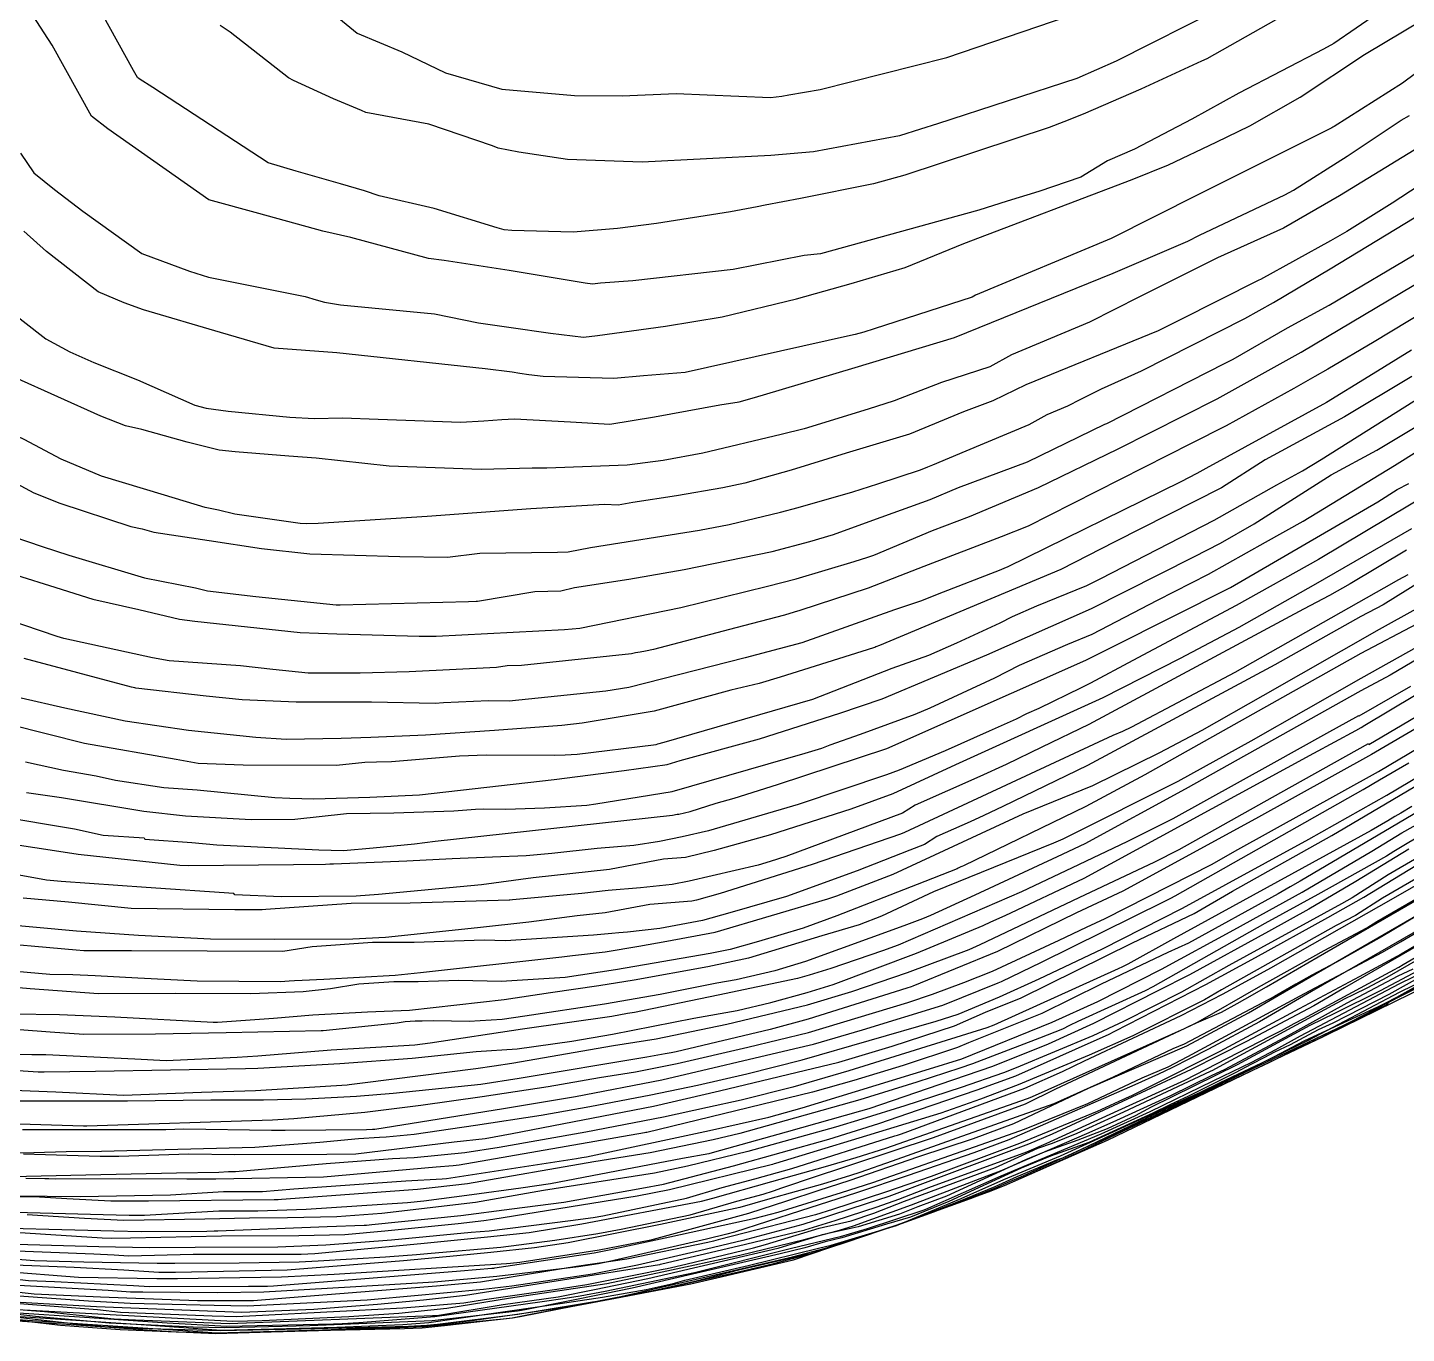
# Model space of a CAD drawing. Extents: x 0 to 298, y 0 to 220.
# Drawn here: x 152.5 to 230.6, y 0 to 73.9 of the extents above; entities that cross this region are included whole.
import ezdxf

# ---------------------------------------------------------------- set-up
doc = ezdxf.new("R2010")
doc.units = 0
doc.layers.add('LINES', color=1, linetype='CONTINUOUS')

msp = doc.modelspace()

# ---------------------------------------------------------------- linework, layer by layer
at = {"layer": 'LINES', "color": 1}
for points in [[(225.349, 75.605, 0), (219.269, 72.152, 0), (218.974, 72.008, 0), (215.533, 70.435, 0), (212.264, 69.022, 0), (211.174, 68.584, 0), (210.345, 68.267, 0), (202.171, 65.559, 0), (200.398, 65.073, 0), (196.276, 64.246, 0), (194.278, 63.863, 0), (193.823, 63.76, 0), (192.313, 63.484, 0), (188.121, 62.828, 0), (185.907, 62.551, 0), (183.407, 62.327, 0), (179.921, 62.42, 0), (179.495, 62.469, 0), (179.105, 62.571, 0), (175.541, 63.666, 0), (172.424, 64.382, 0), (171.598, 64.679, 0), (170.236, 65.065, 0), (167.727, 65.783, 0), (166.144, 66.264, 0), (159.606, 70.514, 0), (158.834, 71.011, 0), (158.74, 71.096, 0), (158.505, 71.489, 0), (155.448, 77.033, 0)], [(168.581, 75.733, 0), (171.175, 73.595, 0), (173.708, 72.538, 0), (176.169, 71.352, 0), (179.367, 70.437, 0), (183.481, 70.065, 0), (186.183, 70.051, 0), (189.229, 70.177, 0), (190.982, 70.103, 0), (194.569, 69.966, 0), (195.218, 70.028, 0), (195.608, 70.109, 0), (197.385, 70.413, 0), (204.552, 72.221, 0), (211.424, 74.567, 0)], [(152.107, 66.807, 0), (152.866, 65.699, 0), (154.04, 64.756, 0), (155.65, 63.528, 0), (158.98, 61.136, 0), (161.675, 60.121, 0), (162.761, 59.78, 0), (168.226, 58.692, 0), (168.857, 58.501, 0), (169.33, 58.365, 0), (170.235, 58.215, 0), (175.542, 57.721, 0), (178.042, 57.195, 0), (179.751, 56.955, 0), (182.112, 56.623, 0), (183.982, 56.395, 0), (184.776, 56.493, 0), (188.632, 57.011, 0), (191.83, 57.535, 0), (196.049, 58.57, 0), (199.144, 59.421, 0), (202.199, 60.341, 0), (205.523, 61.692, 0), (215.036, 65.322, 0), (217.099, 66.151, 0), (219.791, 67.427, 0), (221.709, 68.361, 0), (224.559, 69.98, 0), (228.202, 72.394, 0), (232.601, 75.012, 0)], [(220.122, 75.041, 0), (214.145, 72.009, 0), (211.912, 71.027, 0), (204.027, 68.464, 0), (203.055, 68.164, 0), (201.875, 67.789, 0), (196.997, 66.877, 0), (194.582, 66.678, 0), (187.306, 66.302, 0), (183.088, 66.445, 0), (180.331, 66.857, 0), (179.163, 67.098, 0), (178.842, 67.214, 0), (175.236, 68.439, 0), (171.666, 69.104, 0), (171.412, 69.229, 0), (169.837, 69.886, 0), (167.564, 70.917, 0), (167.28, 71.073, 0), (163.976, 73.663, 0), (163.413, 74.038, 0)], [(185.178, 46.928, 0), (181.013, 46.677, 0), (175.135, 46.246, 0), (168.958, 45.845, 0), (168.302, 45.824, 0), (167.94, 45.849, 0), (164.258, 46.37, 0), (163.332, 46.602, 0), (162.579, 46.752, 0), (160.262, 47.442, 0), (156.694, 48.527, 0), (154.421, 49.479, 0), (152.333, 50.6, 0), (148.931, 52.204, 0), (147.075, 53.659, 0), (143.64, 56.297, 0), (140.241, 60.621, 0), (140.149, 60.751, 0), (138.163, 64.754, 0), (137.176, 67.678, 0), (136.207, 71.854, 0), (135.826, 74.677, 0)], [(228.985, 74.741, 0), (226.451, 73.023, 0), (225.882, 72.686, 0), (221.08, 70.2, 0), (218.424, 68.731, 0), (215.18, 67.027, 0), (213.641, 66.374, 0), (212.131, 65.445, 0), (209.755, 64.639, 0), (207.972, 64.087, 0), (206.373, 63.58, 0), (197.397, 61.112, 0), (196.479, 61.009, 0), (192.455, 60.226, 0), (186.779, 59.587, 0), (184.948, 59.44, 0), (184.497, 59.399, 0), (184.088, 59.447, 0), (179.779, 60.167, 0), (176.102, 60.736, 0), (175.203, 60.846, 0), (170.81, 62.035, 0), (169.231, 62.395, 0), (165.613, 63.389, 0), (162.77, 64.171, 0), (157.068, 68.191, 0), (156.135, 68.906, 0), (153.902, 72.915, 0), (152.788, 74.645, 0)], [(244.303, 74.232, 0), (241.952, 72.262, 0), (240.234, 70.91, 0), (236.634, 68.561, 0), (233.848, 66.664, 0), (229.757, 63.977, 0), (227.199, 62.38, 0), (226.278, 61.835, 0), (222.305, 59.664, 0), (222.214, 59.611, 0), (217.678, 57.34, 0), (216.509, 56.746, 0), (209.022, 53.691, 0), (207.158, 52.785, 0), (205.487, 52.16, 0), (202.437, 50.894, 0), (198.847, 49.831, 0), (195.743, 48.87, 0), (193.11, 48.122, 0), (191.879, 47.872, 0), (189.25, 47.408, 0), (186.772, 47.037, 0), (185.941, 46.885, 0), (185.178, 46.928, 0)], [(274.794, 74.569, 0), (273.852, 73.449, 0), (270.124, 68.808, 0), (267.204, 65.569, 0), (264.927, 63.208, 0), (262.928, 61.172, 0), (261.785, 60.055, 0), (259.738, 58.388, 0), (257.779, 56.778, 0), (256.497, 55.692, 0), (251.469, 51.63, 0), (248.747, 49.541, 0), (245.185, 46.922, 0), (244.339, 46.343, 0), (239.888, 43.386, 0), (238.18, 42.335, 0), (234.035, 39.851, 0), (229.645, 37.254, 0), (227.987, 36.377, 0), (218.041, 30.799, 0), (212.359, 27.71, 0), (210.791, 26.972, 0), (206.134, 24.805, 0), (203.627, 23.658, 0)], [(232.474, 72.36, 0), (230.355, 70.766, 0), (226.484, 68.324, 0), (226.432, 68.294, 0), (226.409, 68.279, 0), (226.34, 68.24, 0), (218.768, 64.452, 0), (213.856, 61.976, 0), (206.175, 58.761, 0), (205.996, 58.661, 0), (200.436, 56.857, 0), (199.852, 56.673, 0), (199.371, 56.541, 0), (199.103, 56.483, 0), (189.734, 54.392, 0), (187.376, 54.203, 0), (185.697, 54.052, 0), (181.707, 54.161, 0), (180.891, 54.257, 0), (180.386, 54.341, 0), (179.956, 54.407, 0), (178.421, 54.594, 0), (170.019, 55.496, 0), (166.467, 55.761, 0), (163.433, 56.647, 0), (159.073, 57.948, 0), (157.982, 58.326, 0), (156.522, 58.95, 0), (153.588, 61.241, 0), (152.302, 62.39, 0)], [(148.397, 60.294, 0), (153.55, 56.29, 0), (154.91, 55.559, 0), (156.263, 54.966, 0), (158.744, 53.983, 0), (161.982, 52.537, 0), (162.629, 52.366, 0), (163.87, 52.209, 0), (167.356, 51.865, 0), (168.743, 51.795, 0), (170.338, 51.822, 0), (172.361, 51.754, 0), (177.05, 51.572, 0), (178.338, 51.656, 0), (179.362, 51.731, 0), (180.087, 51.775, 0), (183.254, 51.594, 0), (185.468, 51.476, 0), (187.996, 51.888, 0), (191.696, 52.564, 0), (192.788, 52.728, 0), (193.536, 52.94, 0), (194.172, 53.137, 0), (199.366, 54.675, 0), (204.983, 56.366, 0), (213.961, 60.016, 0), (218.189, 61.82, 0), (218.851, 62.165, 0), (223.689, 64.447, 0), (224.178, 64.704, 0), (227.205, 66.632, 0), (230.28, 68.669, 0), (230.738, 68.942, 0)], [(234.555, 69.145, 0), (226.777, 64.399, 0), (223.605, 62.568, 0), (219.882, 60.884, 0), (215.452, 58.668, 0), (212.625, 57.243, 0), (208.204, 55.393, 0), (206.984, 54.711, 0), (204.259, 53.827, 0), (201.577, 52.782, 0), (200.107, 52.309, 0), (196.479, 51.194, 0), (195.176, 50.885, 0), (190.748, 49.828, 0), (188.49, 49.413, 0), (186.454, 49.14, 0), (181.908, 48.981, 0), (181.08, 48.986, 0), (178.19, 48.904, 0), (172.984, 49.093, 0), (168.859, 49.536, 0), (167.303, 49.652, 0), (164.26, 49.902, 0), (163.36, 49.988, 0), (161.549, 50.458, 0), (158.99, 51.168, 0), (158.068, 51.37, 0), (156.664, 51.92, 0), (151.789, 54.112, 0)], [(151.44, 48.363, 0), (152.862, 47.587, 0), (154.339, 46.994, 0), (158.365, 45.684, 0), (158.998, 45.545, 0), (159.663, 45.36, 0), (162.801, 44.887, 0), (165.752, 44.428, 0), (168.49, 44.135, 0), (173.594, 43.971, 0), (176.281, 43.936, 0), (178.11, 44.158, 0), (182.519, 44.22, 0), (183.111, 44.25, 0), (184.38, 44.479, 0), (190.545, 45.465, 0), (192.237, 45.79, 0), (195.137, 46.488, 0), (196.137, 46.748, 0), (199.226, 47.641, 0), (200.652, 48.089, 0), (203.06, 48.883, 0), (203.486, 49.061, 0), (203.752, 49.164, 0), (205.638, 49.951, 0), (209.205, 51.45, 0), (210.233, 52.024, 0), (211.394, 52.511, 0), (212.137, 52.885, 0), (213.3, 53.467, 0), (215.566, 54.491, 0), (221.427, 57.453, 0), (223.042, 58.351, 0), (226.255, 60.257, 0), (234.702, 65.39, 0)], [(151.678, 45.107, 0), (153.345, 44.546, 0), (154.856, 44.049, 0), (159.13, 42.777, 0), (162.026, 42.197, 0), (162.707, 42.027, 0), (165.434, 41.715, 0), (169.976, 41.251, 0), (170.203, 41.25, 0), (177.482, 41.429, 0), (177.91, 41.443, 0), (177.986, 41.448, 0), (181.23, 42.001, 0), (182.71, 42.039, 0), (183.468, 42.229, 0), (186.543, 42.692, 0), (189.684, 43.248, 0), (194.657, 44.256, 0), (196.802, 44.818, 0), (198.141, 45.228, 0), (200.36, 46.038, 0), (203.614, 47.212, 0), (205.211, 47.875, 0), (209.125, 49.338, 0), (213.49, 51.461, 0), (213.608, 51.509, 0), (220.277, 54.903, 0), (220.76, 55.145, 0), (223.843, 56.916, 0), (226.2, 58.204, 0), (231.421, 61.289, 0)], [(150.599, 43.321, 0), (153.761, 42.339, 0), (156.209, 41.558, 0), (158.81, 40.974, 0), (161.108, 40.421, 0), (161.992, 40.319, 0), (167.951, 39.685, 0), (170.019, 39.603, 0), (174.684, 39.466, 0), (175.314, 39.469, 0), (175.643, 39.47, 0), (182.902, 39.839, 0), (183.785, 39.927, 0), (189.503, 41.089, 0), (194.401, 42.292, 0), (196.022, 42.711, 0), (199.309, 43.697, 0), (200.081, 43.94, 0), (200.424, 44.053, 0), (203.75, 45.447, 0), (205.832, 46.25, 0), (209.734, 47.879, 0), (214.258, 50.078, 0), (219.86, 52.909, 0), (224.61, 55.548, 0), (231.681, 59.744, 0)], [(231.648, 57.887, 0), (228.746, 56.124, 0), (226.123, 54.574, 0), (225.381, 54.168, 0), (224.202, 53.491, 0), (220.369, 51.381, 0), (218.383, 50.377, 0), (210.351, 46.304, 0), (209.161, 45.698, 0), (207.626, 45.083, 0), (203.252, 43.408, 0), (200.099, 42.177, 0), (196.223, 40.921, 0), (195.909, 40.822, 0), (195.362, 40.652, 0), (192.609, 39.937, 0), (187.945, 38.715, 0), (187.489, 38.623, 0), (187.202, 38.572, 0), (186.92, 38.529, 0), (186.702, 38.475, 0), (180.482, 37.813, 0), (179.671, 37.792, 0), (179.057, 37.687, 0), (174.111, 37.441, 0), (171.346, 37.373, 0), (168.392, 37.383, 0), (166.407, 37.585, 0), (164.564, 37.796, 0), (160.532, 38.079, 0), (159.583, 38.248, 0), (154.577, 39.332, 0), (154.196, 39.458, 0), (146.733, 41.969, 0)], [(230.856, 55.66, 0), (228.449, 54.165, 0), (226.038, 52.694, 0), (219.208, 48.956, 0), (218.708, 48.675, 0), (217.807, 48.211, 0), (207.959, 43.372, 0), (207.905, 43.35, 0), (207.879, 43.339, 0), (207.866, 43.332, 0), (207.82, 43.311, 0), (207.604, 43.217, 0), (204.014, 41.833, 0), (203.125, 41.461, 0), (201.595, 40.951, 0), (196.348, 39.093, 0), (193.136, 38.234, 0), (186.559, 36.57, 0), (185.244, 36.349, 0), (179.78, 35.798, 0), (178.611, 35.806, 0), (176.052, 35.704, 0), (175.586, 35.666, 0), (171.986, 35.724, 0), (167.716, 35.736, 0), (164.655, 35.858, 0), (162.623, 36.074, 0), (158.637, 36.534, 0), (158.596, 36.544, 0), (158.402, 36.588, 0), (152.326, 38.21, 0)], [(151.483, 34.49, 0), (155.732, 33.404, 0), (160.932, 32.499, 0), (162.164, 32.277, 0), (164.714, 32.193, 0), (170.009, 32.165, 0), (171.6, 32.344, 0), (172.268, 32.353, 0), (173.113, 32.378, 0), (176.959, 32.689, 0), (178.482, 32.749, 0), (182.338, 32.725, 0), (182.953, 32.744, 0), (183.618, 32.787, 0), (187.945, 33.316, 0), (188.102, 33.342, 0), (188.202, 33.367, 0), (188.553, 33.461, 0), (196.963, 35.9, 0), (201.462, 37.666, 0), (203.525, 38.394, 0), (205.127, 39.088, 0), (207.572, 40.224, 0), (208.271, 40.583, 0), (209.65, 41.18, 0), (212.486, 42.341, 0), (213.276, 42.729, 0), (219.676, 46.03, 0), (223.23, 48.029, 0), (224.682, 48.824, 0), (225.744, 49.472, 0), (233.033, 54.044, 0)], [(230.869, 54.157, 0), (227.069, 51.886, 0), (222.571, 49.449, 0), (220.093, 47.871, 0), (214.06, 44.811, 0), (210.998, 43.234, 0), (200.735, 38.937, 0), (200.529, 38.858, 0), (200.471, 38.835, 0), (200.4, 38.812, 0), (195.118, 37.156, 0), (193.937, 36.787, 0), (192.321, 36.406, 0), (187.98, 35.229, 0), (183.918, 34.539, 0), (182.766, 34.413, 0), (178.952, 34.125, 0), (175.04, 33.873, 0), (171.953, 33.725, 0), (170.267, 33.675, 0), (167.146, 33.617, 0), (165.44, 33.727, 0), (161.623, 34.134, 0), (158.044, 34.649, 0), (154.629, 35.387, 0), (152.15, 35.954, 0)], [(152.455, 30.624, 0), (154.433, 30.33, 0), (159.095, 29.557, 0), (161.451, 29.308, 0), (165.179, 29.085, 0), (167.646, 29.112, 0), (170.563, 29.44, 0), (173.245, 29.476, 0), (176.638, 29.574, 0), (177.866, 29.673, 0), (178.352, 29.693, 0), (179.583, 29.685, 0), (181.785, 29.756, 0), (184.165, 29.907, 0), (184.682, 29.971, 0), (188.999, 30.672, 0), (196.541, 32.852, 0), (197.481, 33.125, 0), (197.953, 33.31, 0), (199.674, 33.918, 0), (202.754, 35.052, 0), (203.615, 35.413, 0), (207.277, 37.115, 0), (208.663, 37.828, 0), (211.394, 39.011, 0), (212.787, 39.581, 0), (216.481, 41.501, 0), (219.369, 42.975, 0), (222.587, 44.796, 0), (224.718, 45.982, 0), (229.896, 49.123, 0), (235.397, 52.574, 0)], [(152.401, 32.363, 0), (154.555, 31.876, 0), (156.404, 31.563, 0), (157.5, 31.327, 0), (160.235, 30.907, 0), (162.124, 30.772, 0), (166.522, 30.334, 0), (167.363, 30.294, 0), (168.72, 30.266, 0), (171.893, 30.359, 0), (174.695, 30.494, 0), (182.317, 31.362, 0), (186.292, 31.858, 0), (188.719, 32.202, 0), (189.458, 32.434, 0), (193.957, 33.658, 0), (198.498, 35.106, 0), (200.898, 35.924, 0), (206.813, 38.419, 0), (212.751, 41.04, 0), (218.531, 43.963, 0), (220.051, 44.729, 0), (221.948, 45.829, 0), (226.312, 48.606, 0), (228.884, 50, 0), (231.057, 51.299, 0)], [(236.08, 50.08, 0), (225.589, 43.801, 0), (220.922, 41.198, 0), (215.086, 38.089, 0), (212.688, 36.803, 0), (212.162, 36.549, 0), (209.765, 35.379, 0), (209.055, 35.072, 0), (208.471, 34.772, 0), (206.949, 34.082, 0), (204.449, 32.971, 0), (201.858, 31.885, 0), (201.138, 31.62, 0), (196.14, 29.942, 0), (191.054, 28.447, 0), (189.58, 28.105, 0), (188.279, 27.848, 0), (186.838, 27.626, 0), (184.767, 27.457, 0), (182.185, 27.163, 0), (180.741, 27.031, 0), (178.834, 26.965, 0), (176.543, 26.872, 0), (173.988, 26.733, 0), (169.84, 26.567, 0), (169.629, 26.566, 0), (169.375, 26.548, 0), (167.562, 26.528, 0), (161.621, 26.463, 0), (161.143, 26.492, 0), (155.385, 27.102, 0), (154.282, 27.285, 0), (152.923, 27.487, 0), (148.851, 28.114, 0)], [(150.763, 29.301, 0), (155.173, 28.554, 0), (156.794, 28.206, 0), (159.108, 28.045, 0), (159.158, 27.981, 0), (161.817, 27.79, 0), (163.238, 27.649, 0), (169.006, 27.373, 0), (170.392, 27.345, 0), (172.077, 27.485, 0), (174.418, 27.706, 0), (175.596, 27.863, 0), (189.022, 29.34, 0), (189.281, 29.389, 0), (189.386, 29.397, 0), (190.015, 29.55, 0), (191.497, 30.016, 0), (192.508, 30.291, 0), (194.973, 31.077, 0), (201.153, 33.107, 0), (208.208, 36.239, 0), (212.428, 38.101, 0), (213.931, 38.862, 0), (220.615, 42.231, 0), (228.955, 47.066, 0), (230.052, 47.764, 0), (230.699, 48.114, 0)], [(230.855, 45.545, 0), (225.413, 42.417, 0), (221.09, 39.952, 0), (217.754, 38.2, 0), (213.38, 35.971, 0), (205.041, 32.177, 0), (201.497, 30.539, 0), (199.111, 29.685, 0), (194.572, 28.219, 0), (191.378, 27.33, 0), (189.753, 26.934, 0), (188.513, 26.839, 0), (185.451, 26.267, 0), (181.141, 25.793, 0), (178.207, 25.401, 0), (172.381, 24.85, 0), (171.126, 24.746, 0), (166.868, 24.715, 0), (164.24, 24.835, 0), (164.193, 24.897, 0), (159.236, 25.244, 0), (154.414, 25.59, 0), (153.581, 25.665, 0), (149.026, 26.484, 0)], [(233.601, 43.946, 0), (229.25, 41.243, 0), (227.995, 40.58, 0), (223.124, 37.848, 0), (212.509, 32.152, 0), (207.714, 29.834, 0), (206.655, 29.317, 0), (205.881, 28.966, 0), (203.982, 28.123, 0), (203.286, 27.681, 0), (202.45, 27.352, 0), (199.471, 26.186, 0), (195.48, 24.74, 0), (192.273, 23.812, 0), (190.727, 23.377, 0), (188.304, 22.918, 0), (186.477, 22.721, 0), (185.99, 22.681, 0), (185.596, 22.636, 0), (184.555, 22.541, 0), (179.577, 22.225, 0), (178.362, 22.257, 0), (174.407, 22.135, 0), (172.046, 22.124, 0), (168.63, 21.883, 0), (166.964, 21.613, 0), (158.405, 21.661, 0), (156.199, 21.666, 0), (155.702, 21.664, 0), (155.258, 21.698, 0), (149.72, 22.187, 0)], [(230.569, 44.336, 0), (227.39, 42.433, 0), (226.211, 41.776, 0), (224.737, 40.991, 0), (212.598, 34.477, 0), (209.938, 33.191, 0), (207.902, 32.198, 0), (206.415, 31.524, 0), (202.767, 29.903, 0), (202.05, 29.448, 0), (195.431, 27.001, 0), (194.552, 26.706, 0), (193.881, 26.509, 0), (189.959, 25.601, 0), (189, 25.411, 0), (187.221, 25.219, 0), (185.379, 25.069, 0), (183.89, 24.899, 0), (179.959, 24.541, 0), (179.82, 24.532, 0), (179.786, 24.533, 0), (174.182, 24.36, 0), (170.838, 24.345, 0), (165.998, 24.004, 0), (165.795, 23.971, 0), (164.253, 23.979, 0), (158.374, 24.05, 0), (154.836, 24.413, 0), (152.275, 24.638, 0)], [(230.652, 42.948, 0), (230.117, 42.648, 0), (229.298, 42.182, 0), (220.863, 37.414, 0), (215.014, 34.32, 0), (214.495, 34.065, 0), (213.956, 33.846, 0), (202.153, 28.354, 0), (201.933, 28.269, 0), (196.925, 26.541, 0), (191.723, 24.909, 0), (190.379, 24.535, 0), (190.12, 24.472, 0), (187.745, 24.289, 0), (185.216, 23.816, 0), (183.622, 23.631, 0), (180.897, 23.286, 0), (177.981, 22.962, 0), (172.782, 22.413, 0), (170.92, 22.309, 0), (166.484, 22.295, 0), (162.865, 22.327, 0), (158.796, 22.524, 0), (155.292, 22.775, 0), (150.739, 23.189, 0)], [(150.555, 20.625, 0), (153.781, 20.33, 0), (155.078, 20.319, 0), (156.335, 20.26, 0), (158.751, 20.131, 0), (162.108, 19.963, 0), (166.835, 19.919, 0), (167.322, 19.952, 0), (167.633, 19.978, 0), (168.066, 20.004, 0), (169.293, 20.047, 0), (173.332, 20.273, 0), (174.756, 20.424, 0), (182.766, 21.313, 0), (183.356, 21.388, 0), (185.217, 21.604, 0), (187.119, 21.918, 0), (188.709, 22.205, 0), (191.443, 22.707, 0), (197.812, 24.606, 0), (198.204, 24.727, 0), (198.321, 24.762, 0), (201.508, 25.991, 0), (208.879, 29.421, 0), (212.819, 31.019, 0), (216.603, 32.882, 0), (219.004, 34.152, 0), (222.468, 36.11, 0), (229.052, 39.855, 0), (233.356, 42.269, 0)], [(231.14, 40.144, 0), (227.991, 38.479, 0), (215.762, 31.62, 0), (212.42, 29.827, 0), (205.49, 26.476, 0), (205.407, 26.435, 0), (205.347, 26.408, 0), (205.198, 26.342, 0), (205.143, 26.307, 0), (202.866, 25.413, 0), (198.335, 23.64, 0), (196.427, 22.95, 0), (193.899, 22.181, 0), (192.293, 21.729, 0), (191.162, 21.514, 0), (185.802, 20.578, 0), (182.944, 20.146, 0), (179.333, 19.917, 0), (176.938, 19.98, 0), (174.631, 19.909, 0), (173.255, 19.902, 0), (171.263, 19.762, 0), (169.656, 19.502, 0), (168.117, 19.344, 0), (165.161, 19.229, 0), (160.865, 19.24, 0), (156.536, 19.217, 0), (152.659, 19.515, 0), (149.009, 19.837, 0)], [(149.019, 11.968, 0), (155.688, 11.751, 0), (155.774, 11.747, 0), (155.873, 11.75, 0), (166.389, 12.094, 0), (167.593, 12.168, 0), (171.605, 12.524, 0), (174.787, 12.921, 0), (178.249, 13.419, 0), (181.992, 13.987, 0), (184.887, 14.487, 0), (186.934, 14.804, 0), (189.295, 15.282, 0), (193.281, 16.213, 0), (196.722, 17.04, 0), (202.336, 18.727, 0), (203.743, 19.207, 0), (205.513, 19.873, 0), (207.132, 20.506, 0), (210.919, 22.259, 0), (212.465, 22.992, 0), (213.506, 23.487, 0), (219.571, 26.572, 0), (220.85, 27.29, 0), (228.988, 31.809, 0), (228.989, 31.808, 0), (242.904, 40.063, 0)], [(147.736, 15.167, 0), (153.119, 14.816, 0), (153.462, 14.816, 0), (156.371, 14.85, 0), (164.854, 14.994, 0), (165.545, 15.009, 0), (170.202, 15.276, 0), (174.291, 15.586, 0), (177.907, 15.959, 0), (180.237, 16.114, 0), (183.331, 16.547, 0), (185.635, 16.945, 0), (190.232, 17.855, 0), (192.689, 18.272, 0), (194.598, 18.73, 0), (196.652, 19.299, 0), (198.12, 19.759, 0), (202.829, 21.535, 0), (206.607, 23.091, 0), (207.043, 23.29, 0), (207.854, 23.667, 0), (212.321, 25.771, 0), (225.329, 32.842, 0), (227.696, 34.129, 0), (228.012, 34.305, 0), (228.217, 34.424, 0), (236.743, 39.534, 0)], [(231.16, 38.842, 0), (227.988, 37.063, 0), (221.768, 33.525, 0), (217.626, 31.241, 0), (211.345, 28.084, 0), (211.226, 28.028, 0), (211.115, 27.975, 0), (210.596, 27.751, 0), (203.802, 24.996, 0), (200.862, 23.628, 0), (199.591, 23.138, 0), (197.479, 22.505, 0), (193.335, 21.234, 0), (191.015, 20.754, 0), (186.852, 20.002, 0), (184.86, 19.674, 0), (182.126, 19.278, 0), (179.487, 18.882, 0), (174.133, 18.278, 0), (171.763, 18.194, 0), (168.663, 18.011, 0), (166.434, 17.822, 0), (163.271, 17.609, 0), (163.028, 17.599, 0), (157.461, 17.895, 0), (154.317, 18.042, 0), (151.672, 18.067, 0)], [(230.803, 36.626, 0), (227.866, 34.937, 0), (227.853, 34.962, 0), (226.049, 33.961, 0), (222.902, 32.195, 0), (217.35, 29.134, 0), (214.749, 27.826, 0), (211.639, 26.349, 0), (208.776, 24.992, 0), (201.789, 21.98, 0), (200.91, 21.649, 0), (197.983, 20.651, 0), (196.755, 20.283, 0), (196.101, 20.083, 0), (191.61, 19.153, 0), (186.864, 18.165, 0), (186.485, 18.106, 0), (185.583, 17.95, 0), (180.528, 17.218, 0), (175.308, 16.435, 0), (174.434, 16.323, 0), (169.693, 16.043, 0), (165.546, 15.693, 0), (164.372, 15.614, 0), (160.361, 15.436, 0), (158.588, 15.53, 0), (153.555, 15.766, 0), (152.759, 15.773, 0), (151.021, 15.791, 0)], [(232.817, 35.24, 0), (228.587, 32.779, 0), (222.032, 29.127, 0), (214.512, 25.039, 0), (211.901, 23.814, 0), (207.413, 21.624, 0), (202.628, 19.657, 0), (202.54, 19.622, 0), (202.292, 19.546, 0), (196.697, 17.791, 0), (194.559, 17.199, 0), (189.233, 15.94, 0), (188.939, 15.89, 0), (188.601, 15.823, 0), (187.566, 15.644, 0), (180.35, 14.434, 0), (178.175, 14.088, 0), (173.203, 13.575, 0), (171.145, 13.419, 0), (168.261, 13.254, 0), (165.864, 13.2, 0), (162.885, 13.211, 0), (158.171, 13.156, 0), (151.205, 13.143, 0)], [(151.699, 13.764, 0), (154.12, 13.685, 0), (157.953, 13.494, 0), (162.363, 13.656, 0), (165.419, 13.756, 0), (170.611, 14.077, 0), (170.719, 14.087, 0), (171.475, 14.181, 0), (177.891, 15.002, 0), (178.93, 15.158, 0), (179.937, 15.304, 0), (185.686, 16.296, 0), (188.096, 16.67, 0), (192.105, 17.504, 0), (196.665, 18.599, 0), (199.182, 19.356, 0), (202.326, 20.428, 0), (205.817, 21.741, 0), (206.437, 22.008, 0), (212.052, 24.671, 0), (216.328, 26.702, 0), (217.702, 27.401, 0), (223.45, 30.625, 0), (228.42, 33.386, 0), (228.444, 33.341, 0), (231.472, 35.137, 0)], [(147.305, 10.214, 0), (152.866, 10.252, 0), (154.696, 10.294, 0), (156.697, 10.326, 0), (160.313, 10.415, 0), (165.386, 10.549, 0), (169.06, 10.828, 0), (171.247, 11.028, 0), (172.429, 11.111, 0), (172.812, 11.131, 0), (174.407, 11.288, 0), (177.871, 11.787, 0), (181.58, 12.349, 0), (184.351, 12.846, 0), (187.789, 13.511, 0), (190.446, 14.049, 0), (193.225, 14.698, 0), (196.373, 15.491, 0), (203.945, 17.681, 0), (205.199, 18.07, 0), (207.528, 19.047, 0), (209.774, 20.065, 0), (213.362, 21.767, 0), (217.892, 24.076, 0), (225.035, 27.97, 0), (229.465, 30.467, 0), (235.368, 33.97, 0)], [(240.976, 33.883, 0), (230.517, 27.668, 0), (229.861, 27.289, 0), (229.445, 27.023, 0), (225.545, 24.845, 0), (222.549, 23.202, 0), (216.205, 19.628, 0), (215.786, 19.397, 0), (211.966, 17.654, 0), (211.502, 17.435, 0), (211.091, 17.231, 0), (209.8, 16.715, 0), (206.013, 15.262, 0), (205.289, 15.009, 0), (202.862, 14.224, 0), (199.633, 13.225, 0), (192.843, 11.327, 0), (191.321, 10.958, 0), (187.76, 10.222, 0), (184.58, 9.724, 0), (177.414, 8.474, 0), (174.585, 8.14, 0), (166.892, 7.585, 0), (166.702, 7.568, 0), (166.472, 7.565, 0), (159.357, 7.487, 0), (158.256, 7.492, 0), (157.224, 7.49, 0), (154.747, 7.62, 0), (153.184, 7.72, 0), (151.821, 7.743, 0)], [(238.842, 34.032, 0), (229.702, 28.631, 0), (224.554, 25.601, 0), (223.981, 25.278, 0), (223.305, 24.885, 0), (218.227, 22.092, 0), (217.066, 21.563, 0), (213.286, 19.775, 0), (209.928, 18.115, 0), (205.788, 16.459, 0), (205.16, 16.179, 0), (202.078, 15.175, 0), (199.291, 14.313, 0), (196.95, 13.659, 0), (187.579, 11.382, 0), (187.506, 11.367, 0), (187.441, 11.357, 0), (176.953, 9.527, 0), (176.604, 9.486, 0), (175.655, 9.418, 0), (169.268, 8.84, 0), (163.166, 8.743, 0), (162.133, 8.737, 0), (161.932, 8.74, 0), (161.535, 8.728, 0), (157.733, 8.746, 0), (154.114, 8.74, 0), (153.719, 8.752, 0), (153.499, 8.748, 0), (152.421, 8.776, 0)], [(152.282, 10.17, 0), (156.625, 10.038, 0), (157.69, 10.039, 0), (161.645, 10.159, 0), (164.226, 10.123, 0), (169.459, 10.154, 0), (171.09, 10.167, 0), (176.667, 10.847, 0), (178.416, 11.043, 0), (179.951, 11.313, 0), (187.952, 12.858, 0), (191.679, 13.731, 0), (198.431, 15.364, 0), (201.46, 16.259, 0), (204.992, 17.409, 0), (206.737, 18.188, 0), (208.765, 19, 0), (215.07, 22.116, 0), (218.552, 23.763, 0), (220.731, 25.029, 0), (226.339, 28.192, 0), (229.377, 29.981, 0), (234.771, 33.168, 0)], [(152.221, 11.547, 0), (160.347, 11.547, 0), (161.359, 11.578, 0), (166.319, 11.509, 0), (167.098, 11.513, 0), (171.703, 11.551, 0), (172.048, 11.559, 0), (172.087, 11.561, 0), (172.115, 11.563, 0), (172.183, 11.57, 0), (179.455, 12.729, 0), (183.533, 13.413, 0), (188.412, 14.355, 0), (195.946, 16.121, 0), (196.999, 16.375, 0), (199.77, 17.194, 0), (204.323, 18.581, 0), (207.458, 19.842, 0), (207.639, 19.916, 0), (209.911, 21.025, 0), (216.853, 24.457, 0), (217.239, 24.639, 0), (217.481, 24.78, 0), (228.123, 30.784, 0), (229.052, 31.33, 0), (230.701, 32.304, 0)], [(230.879, 29.832, 0), (230.257, 29.454, 0), (229.914, 29.26, 0), (229.509, 29.014, 0), (228.575, 28.461, 0), (217.391, 22.329, 0), (214.79, 20.911, 0), (214.49, 20.758, 0), (214.252, 20.645, 0), (207.215, 17.456, 0), (206.826, 17.293, 0), (199.004, 14.863, 0), (195.836, 13.947, 0), (192.919, 13.212, 0), (191.009, 12.783, 0), (188.515, 12.25, 0), (184.119, 11.4, 0), (179.22, 10.523, 0), (177.259, 10.222, 0), (174.397, 9.94, 0), (173.177, 9.876, 0), (169.416, 9.61, 0), (164.295, 9.142, 0), (163.888, 9.141, 0), (163.334, 9.109, 0), (160.938, 9.065, 0)], [(149.847, 7.803, 0), (155.518, 7.761, 0), (160.613, 7.856, 0), (163.616, 8.03, 0), (165.824, 8.032, 0), (167.586, 8.193, 0), (173.925, 8.641, 0), (175.981, 8.748, 0), (176.236, 8.773, 0), (183.591, 9.901, 0), (183.887, 9.954, 0), (184.153, 10.006, 0), (191.109, 11.491, 0), (194.48, 12.249, 0), (196.372, 12.78, 0), (203.578, 14.988, 0), (205.4, 15.552, 0), (210.524, 17.614, 0), (213.102, 18.788, 0), (216.703, 20.622, 0), (220.792, 22.844, 0), (224.672, 24.971, 0), (228.606, 27.297, 0), (230.309, 28.334, 0), (231.754, 29.151, 0)], [(151.083, 3.522, 0), (155.394, 3.19, 0), (159.827, 3.119, 0), (160.998, 3.11, 0), (166.892, 3.197, 0), (169.874, 3.366, 0), (179.632, 3.961, 0), (179.86, 3.982, 0), (180.379, 4.042, 0), (184.88, 4.742, 0), (187.696, 5.279, 0), (187.724, 5.284, 0), (187.743, 5.29, 0), (193.35, 6.812, 0), (195.502, 7.513, 0), (197.329, 8.102, 0), (199.022, 8.661, 0), (202.963, 10.019, 0), (206.059, 11.045, 0), (208.344, 11.884, 0), (209.094, 12.252, 0), (212.581, 13.888, 0), (218.144, 16.289, 0), (221.621, 18.149, 0), (223.304, 19.136, 0), (228.103, 21.9, 0), (238.971, 28.191, 0)], [(230.705, 27.408, 0), (227.702, 25.58, 0), (225.049, 24.011, 0), (222.767, 22.759, 0), (218.283, 20.301, 0), (216.502, 19.386, 0), (212.864, 17.538, 0), (210.287, 16.382, 0), (207.141, 15.107, 0), (204.149, 14.089, 0), (200.128, 12.723, 0), (199.664, 12.581, 0), (195.451, 11.399, 0), (191.266, 10.227, 0), (191.072, 10.177, 0), (189.595, 9.901, 0), (182.116, 8.476, 0), (180.433, 8.218, 0), (177.668, 7.851, 0), (174.945, 7.489, 0), (174.027, 7.397, 0), (168.284, 7.026, 0), (165.549, 6.92, 0), (163.345, 6.918, 0), (159.129, 6.675, 0), (158.518, 6.673, 0), (158.262, 6.679, 0), (156.801, 6.717, 0), (148.921, 6.922, 0)], [(151.408, 4.701, 0), (156.276, 4.516, 0), (157.422, 4.457, 0), (158.228, 4.402, 0), (161.892, 4.484, 0), (168, 4.497, 0), (168.384, 4.504, 0), (168.783, 4.536, 0), (174.782, 5.099, 0), (178.557, 5.462, 0), (180.907, 5.711, 0), (183.897, 6.198, 0), (190.67, 7.493, 0), (191.302, 7.65, 0), (194.654, 8.611, 0), (197.689, 9.446, 0), (199.411, 9.969, 0), (201.101, 10.489, 0), (209.119, 13.302, 0), (209.278, 13.362, 0), (209.58, 13.487, 0), (218.01, 17.26, 0), (218.772, 17.645, 0), (222.199, 19.605, 0), (225.905, 21.684, 0), (228.332, 22.966, 0), (228.894, 23.326, 0), (236.28, 27.591, 0)], [(234.972, 27.97, 0), (229.216, 24.647, 0), (227.677, 23.661, 0), (226.588, 23.086, 0), (220.096, 19.443, 0), (219.134, 18.893, 0), (215.089, 16.85, 0), (212.617, 15.744, 0), (208.591, 14.07, 0), (206.455, 13.265, 0), (204.209, 12.478, 0), (199.58, 11.054, 0), (194.863, 9.621, 0), (194.782, 9.598, 0), (194.692, 9.572, 0), (188.847, 8.122, 0), (187.019, 7.773, 0), (181.31, 6.842, 0), (178.856, 6.458, 0), (178.337, 6.367, 0), (176.891, 6.197, 0), (172.741, 5.798, 0), (170.474, 5.586, 0), (167.868, 5.519, 0), (163.485, 5.51, 0), (158.349, 5.395, 0), (157.261, 5.375, 0), (156.736, 5.403, 0), (151.788, 5.721, 0)], [(232.744, 27.819, 0), (229.538, 25.968, 0), (227.505, 24.666, 0), (226.892, 24.324, 0), (220.515, 20.828, 0), (217.84, 19.321, 0), (214.552, 17.66, 0), (212.815, 16.853, 0), (208.476, 15.028, 0), (207.751, 14.75, 0), (205.37, 13.918, 0), (202.181, 12.886, 0), (199.749, 12.138, 0), (198.243, 11.681, 0), (193.288, 10.309, 0), (189.873, 9.461, 0), (188.013, 9.077, 0), (181.718, 8.091, 0), (177.876, 7.421, 0), (172.565, 6.794, 0), (170.025, 6.611, 0), (167.236, 6.54, 0), (165.078, 6.535, 0), (162.55, 6.479, 0), (157.958, 6.395, 0), (155.741, 6.511, 0), (152.486, 6.721, 0)], [(149.3, 4.414, 0), (152.913, 4.132, 0), (155.703, 4.059, 0), (159.854, 3.975, 0), (160.845, 3.977, 0), (164.486, 4.002, 0), (167.897, 4.052, 0), (168.971, 4.113, 0), (172.776, 4.345, 0), (173.023, 4.357, 0), (174.526, 4.474, 0), (175.357, 4.552, 0), (179.301, 4.894, 0), (182.36, 5.273, 0), (184.791, 5.651, 0), (186.121, 5.905, 0), (190.026, 6.707, 0), (192.665, 7.486, 0), (194.16, 7.891, 0), (194.734, 8.079, 0), (195.222, 8.236, 0), (195.673, 8.385, 0), (196.724, 8.747, 0), (203.792, 11.088, 0), (209.008, 13.005, 0), (210.719, 13.844, 0), (218.678, 17.578, 0), (220.102, 18.192, 0), (220.992, 18.668, 0), (221.423, 18.921, 0), (222.651, 19.628, 0), (225.567, 21.316, 0), (235.5, 27.046, 0)], [(243.475, 26.936, 0), (229.573, 19.188, 0), (226.398, 17.563, 0), (225.566, 17.18, 0), (223.982, 16.342, 0), (223.095, 15.917, 0), (222.5, 15.595, 0), (221.795, 15.247, 0), (220.868, 14.748, 0), (218.236, 13.434, 0), (217.172, 12.934, 0), (216.212, 12.475, 0), (212.584, 10.803, 0), (210.428, 10.043, 0), (208.766, 9.351, 0), (204.661, 7.472, 0), (202.501, 6.59, 0), (201.144, 6.186, 0), (198.6, 5.406, 0), (197.669, 5.195, 0), (196.518, 4.843, 0), (195.112, 4.517, 0), (186.741, 2.568, 0), (185.178, 2.244, 0), (180.683, 1.333, 0), (180.479, 1.304, 0), (180.242, 1.265, 0), (175.417, 0.716, 0), (168.494, 0.43, 0), (165.374, 0.349, 0), (163.665, 0.316, 0), (161.893, 0.365, 0), (157.127, 0.577, 0), (152.965, 0.968, 0), (151.806, 1.1, 0)], [(148.56, 6.037, 0), (157.409, 5.805, 0), (158.963, 5.774, 0), (162.665, 5.783, 0), (163.073, 5.806, 0), (163.287, 5.806, 0), (169.477, 6.046, 0), (171.565, 6.127, 0), (171.695, 6.137, 0), (171.998, 6.166, 0), (177.045, 6.672, 0), (179.922, 7.054, 0), (182.879, 7.441, 0), (187.279, 8.223, 0), (188.505, 8.452, 0), (192.475, 9.49, 0), (197.865, 10.999, 0), (200.704, 11.893, 0), (202.956, 12.659, 0), (206.263, 13.783, 0), (208.453, 14.592, 0), (212.716, 16.48, 0), (213.7, 16.921, 0), (214.058, 17.103, 0), (219.222, 19.753, 0), (222.017, 21.286, 0), (226.119, 23.537, 0), (228.156, 24.689, 0), (231.101, 26.483, 0)], [(150.51, 5.09, 0), (156.556, 4.932, 0), (159.409, 4.874, 0), (162.007, 4.88, 0), (166.682, 4.913, 0), (169.406, 5.018, 0), (173.11, 5.305, 0), (177.631, 5.73, 0), (178.645, 5.818, 0), (183.25, 6.389, 0), (184.538, 6.558, 0), (185.083, 6.654, 0), (189.808, 7.665, 0), (191.826, 8.267, 0), (193.685, 8.753, 0), (195.781, 9.34, 0), (201.618, 11.178, 0), (201.764, 11.228, 0), (201.978, 11.301, 0), (208.965, 13.88, 0), (211.093, 14.823, 0), (212.344, 15.436, 0), (217.813, 18.002, 0), (220.16, 19.206, 0), (221.267, 19.813, 0), (222.892, 20.705, 0), (229.831, 24.631, 0), (231.875, 25.811, 0)], [(233.951, 25.291, 0), (229.162, 22.446, 0), (226.617, 21.019, 0), (225.222, 20.282, 0), (224.303, 19.766, 0), (223.101, 19.079, 0), (217.988, 16.368, 0), (217.353, 16.104, 0), (213.972, 14.514, 0), (210.603, 13.003, 0), (205.11, 11.055, 0), (201.456, 9.746, 0), (199.624, 9.109, 0), (199.097, 8.937, 0), (197.516, 8.446, 0), (194.525, 7.624, 0), (192.827, 7.137, 0), (188.343, 6.159, 0), (183.114, 5.133, 0), (181.216, 4.847, 0), (178.732, 4.583, 0), (176.823, 4.4, 0), (173.79, 4.115, 0), (167.215, 3.582, 0), (160.888, 3.46, 0), (160.299, 3.459, 0), (159.945, 3.451, 0), (157.969, 3.585, 0), (155.161, 3.729, 0), (151.796, 3.857, 0)], [(160.938, 9.065, 0), (155.819, 8.969, 0), (151.608, 8.86, 0), (150.089, 8.863, 0), (146.245, 9.131, 0), (145.384, 9.196, 0), (145.204, 9.233, 0), (144.6, 9.346, 0), (140.697, 10.217, 0), (139.882, 10.453, 0), (131.029, 12.99, 0), (126.976, 14.517, 0), (125.547, 15.091, 0), (122.457, 16.632, 0), (119.495, 18.161, 0), (118.962, 18.426, 0), (118.687, 18.592, 0), (118.373, 18.819, 0), (117.928, 19.128, 0), (114.644, 21.845, 0), (113.289, 23.168, 0), (111.715, 24.776, 0)], [(203.627, 23.658, 0), (203.179, 23.474, 0), (202.123, 23.076, 0), (196.553, 21.062, 0), (194.808, 20.531, 0), (192.629, 20.009, 0), (191.525, 19.821, 0), (188.33, 19.189, 0), (185.165, 18.636, 0), (180.658, 17.955, 0), (179.374, 17.775, 0), (177.506, 17.651, 0), (175.513, 17.703, 0), (174.856, 17.683, 0), (174.463, 17.681, 0), (173.895, 17.641, 0), (173.437, 17.567, 0), (169.258, 17.137, 0), (169.142, 17.133, 0), (163.75, 17.016, 0), (159.751, 16.948, 0), (155.703, 16.923, 0), (153.789, 17.045, 0), (150.06, 17.332, 0)], [(234.948, 24.106, 0), (227.068, 19.566, 0), (225.324, 18.543, 0), (221.522, 16.524, 0), (218.386, 14.941, 0), (215.554, 13.615, 0), (210.51, 11.288, 0), (209.177, 10.706, 0), (207.909, 10.234, 0), (203.631, 8.637, 0), (201.421, 7.818, 0), (201.277, 7.761, 0), (199.979, 7.331, 0), (197.038, 6.383, 0), (196.393, 6.173, 0), (193.012, 5.265, 0), (190.543, 4.669, 0), (187.046, 3.858, 0), (184.502, 3.352, 0), (179.938, 2.671, 0), (178.318, 2.482, 0), (172.147, 1.921, 0), (171.735, 1.886, 0), (166.061, 1.597, 0), (164.962, 1.54, 0), (163.072, 1.586, 0), (158.32, 1.706, 0), (155.957, 1.828, 0), (152.036, 2.118, 0)], [(233.555, 24.172, 0), (225.186, 19.351, 0), (222.251, 17.63, 0), (219.358, 16.083, 0), (217.289, 15.038, 0), (216.538, 14.686, 0), (215.2, 14.069, 0), (208.071, 10.956, 0), (206.089, 10.219, 0), (202.371, 8.938, 0), (199.437, 7.969, 0), (196.27, 6.948, 0), (192.539, 5.732, 0), (192.103, 5.614, 0), (190.956, 5.339, 0), (185.462, 4.065, 0), (184.83, 3.939, 0), (183.697, 3.77, 0)], [(238.575, 23.401, 0), (229.699, 18.874, 0), (229.43, 18.581, 0), (221.426, 14.776, 0), (216.279, 12.306, 0), (210.278, 9.548, 0), (208.717, 8.839, 0), (207.959, 8.521, 0), (207.388, 8.267, 0), (206.497, 7.895, 0), (203.791, 6.871, 0), (201.753, 6.133, 0), (200.832, 5.832, 0), (198.833, 5.15, 0), (197.044, 4.573, 0), (192.858, 3.598, 0), (190.289, 2.939, 0), (188.023, 2.433, 0), (185.792, 2.009, 0), (183.286, 1.533, 0), (180.611, 1.139, 0), (177.681, 0.719, 0), (174.975, 0.412, 0), (170.575, 0.238, 0), (169.711, 0.203, 0), (169.219, 0.19, 0), (163.201, 0.02, 0), (162.718, 0.055, 0), (150.793, 0.843, 0)], [(151.143, 0.767, 0), (155.816, 0.458, 0), (160.642, 0.105, 0), (163.171, 0.003, 0), (166.303, 0.091, 0), (169.671, 0.192, 0), (173.862, 0.283, 0), (174.861, 0.322, 0), (176.121, 0.447, 0), (179.94, 0.89, 0), (180.993, 1.094, 0), (185.794, 2.004, 0), (190.067, 2.818, 0), (191.528, 3.146, 0), (195.864, 4.162, 0), (195.923, 4.178, 0), (199.876, 5.527, 0), (201.751, 6.14, 0), (205.901, 7.643, 0), (207.821, 8.37, 0), (212.712, 10.519, 0), (213.645, 10.948, 0), (222.822, 15.35, 0), (225.873, 16.801, 0), (225.975, 16.912, 0), (230.272, 19.104, 0), (238.647, 23.301, 0)], [(234.048, 22.997, 0), (230.39, 20.862, 0), (230.134, 20.722, 0), (230.076, 20.693, 0), (229.874, 20.587, 0), (228.412, 19.782, 0), (224.749, 17.81, 0), (224.199, 17.518, 0), (223.476, 17.127, 0), (222.831, 16.806, 0), (217.997, 14.318, 0), (214.236, 12.601, 0), (210.156, 10.741, 0), (209.058, 10.267, 0), (203.519, 8.24, 0), (201.819, 7.592, 0), (200.584, 7.147, 0), (198.218, 6.379, 0), (196.497, 5.846, 0), (196.454, 5.835, 0), (192.764, 4.949, 0), (188.411, 3.916, 0), (188.348, 3.903, 0), (188.323, 3.898, 0), (188.279, 3.891, 0), (177.3, 2.146, 0), (174.923, 1.892, 0), (172.326, 1.647, 0), (170.125, 1.47, 0), (168.725, 1.356, 0), (164.644, 1.186, 0), (156.419, 1.516, 0), (152.089, 1.758, 0)], [(232.046, 22.504, 0), (230.267, 21.466, 0), (227.901, 20.192, 0), (224.498, 18.38, 0), (220.013, 15.958, 0), (216.021, 13.967, 0), (215.05, 13.468, 0), (214.295, 13.123, 0), (213.057, 12.559, 0), (208.667, 10.753, 0), (203.661, 8.893, 0), (201.086, 7.998, 0), (198.077, 7.016, 0), (197.125, 6.721, 0), (192.426, 5.505, 0), (191.618, 5.294, 0), (191.343, 5.228, 0), (191.017, 5.151, 0), (186.434, 4.206, 0), (183.594, 3.795, 0), (178.152, 2.913, 0), (175.656, 2.678, 0), (168.282, 2.085, 0), (165.312, 1.842, 0), (162.131, 1.848, 0), (156.645, 2.048, 0), (152.895, 2.22, 0), (148.001, 2.765, 0)], [(148.627, 3.45, 0), (152.564, 2.999, 0), (154.046, 2.942, 0), (158.515, 2.713, 0), (159.424, 2.651, 0), (165.02, 2.674, 0), (166.096, 2.672, 0), (166.439, 2.7, 0), (177.031, 3.551, 0), (178.797, 3.695, 0), (178.864, 3.701, 0), (178.906, 3.705, 0), (178.961, 3.711, 0), (184.592, 4.56, 0), (185.444, 4.727, 0), (188.871, 5.475, 0), (193.703, 6.528, 0), (195.006, 6.865, 0), (198.587, 7.977, 0), (200.355, 8.554, 0), (206.501, 10.69, 0), (208.955, 11.569, 0), (212.532, 13.025, 0), (215.613, 14.475, 0), (217.076, 15.083, 0), (218.186, 15.671, 0), (224.797, 19.242, 0), (229.207, 21.59, 0), (230.228, 22.163, 0), (231.011, 22.628, 0)], [(151.564, 1.732, 0), (156.483, 1.349, 0), (157.781, 1.209, 0), (162.974, 0.992, 0), (164.351, 0.958, 0), (170.935, 1.301, 0), (173.756, 1.445, 0), (177.221, 1.738, 0), (178.379, 1.932, 0), (182.474, 2.511, 0), (184.174, 2.765, 0), (187.49, 3.424, 0), (188.502, 3.634, 0), (188.713, 3.683, 0), (189.772, 3.928, 0), (193.603, 4.853, 0), (194.287, 5.037, 0), (197.321, 5.965, 0), (199.136, 6.377, 0), (200.424, 6.803, 0), (202.164, 7.494, 0), (207.302, 9.398, 0), (209.246, 10.288, 0), (209.708, 10.48, 0), (210.537, 10.773, 0), (211.939, 11.329, 0), (214.57, 12.543, 0), (219.484, 14.844, 0), (219.606, 14.906, 0), (220.2, 15.222, 0), (227.101, 18.955, 0), (227.564, 19.177, 0), (228.386, 19.589, 0), (229.475, 20.164, 0), (232.467, 21.878, 0)], [(151.637, 0.952, 0), (155.245, 0.54, 0), (156.862, 0.388, 0), (158.714, 0.306, 0), (163.442, 0.175, 0), (168.003, 0.262, 0), (174.074, 0.42, 0), (175.115, 0.461, 0), (175.729, 0.522, 0), (180.27, 1.094, 0), (185.419, 1.944, 0), (185.755, 2.013, 0), (185.861, 2.034, 0), (189.625, 2.911, 0), (195.823, 4.331, 0), (197.68, 4.82, 0), (197.964, 4.917, 0), (201.747, 6.155, 0), (203.378, 6.745, 0), (205.205, 7.466, 0), (207.292, 8.318, 0), (208.526, 8.883, 0), (210.787, 9.824, 0), (211.117, 9.94, 0), (211.671, 10.196, 0), (215.866, 12.203, 0), (220.521, 14.386, 0), (223.104, 15.677, 0), (224.776, 16.561, 0), (228.997, 18.508, 0), (229.856, 18.948, 0), (233.866, 21.182, 0)], [(232.461, 21.185, 0), (229.084, 19.402, 0), (226.536, 18.125, 0), (225.098, 17.436, 0), (220.983, 15.21, 0), (216.115, 12.804, 0), (215.221, 12.324, 0), (213.627, 11.59, 0), (211.974, 10.934, 0), (210.068, 10.261, 0), (209.006, 9.82, 0), (204.537, 7.774, 0), (202.907, 7.17, 0), (201.875, 6.76, 0), (199.527, 6.041, 0), (197.495, 5.58, 0), (194.982, 4.811, 0), (191.912, 4.1, 0), (187.622, 3.101, 0), (184.601, 2.475, 0), (182.555, 2.06, 0), (179.429, 1.618, 0), (175.805, 1.011, 0), (175.752, 1.005, 0), (175.437, 0.992, 0), (163.948, 0.553, 0), (158.623, 0.757, 0), (157.413, 0.808, 0), (153.471, 1.232, 0), (151.775, 1.364, 0)], [(151.256, 1.01, 0), (159.228, 0.483, 0), (163.482, 0.179, 0), (165.74, 0.242, 0), (170.016, 0.363, 0), (173.766, 0.515, 0), (175.238, 0.625, 0), (176.797, 0.847, 0), (181.775, 1.561, 0), (185.069, 2.046, 0), (187.526, 2.496, 0), (189.052, 2.837, 0), (189.727, 3.01, 0), (193.309, 3.844, 0), (197.297, 4.836, 0), (197.998, 5.005, 0), (201.698, 6.119, 0), (201.803, 6.154, 0), (205.363, 7.641, 0), (207.782, 8.717, 0), (210.996, 10.064, 0), (217.611, 13.066, 0), (218.913, 13.665, 0), (220.03, 14.201, 0), (222.393, 15.324, 0), (225.017, 16.601, 0), (230.167, 19.321, 0), (232.571, 20.483, 0)], [(231.759, 20.563, 0), (230.137, 19.779, 0), (224.559, 16.833, 0), (223.158, 16.062, 0), (221.792, 15.334, 0), (219.617, 14.282, 0), (216.035, 12.542, 0), (213.274, 11.289, 0), (207.606, 8.913, 0), (203.339, 7.015, 0), (203.202, 6.958, 0), (200.045, 5.928, 0), (198.514, 5.467, 0), (195.76, 4.805, 0), (190.266, 3.438, 0), (188.548, 3.069, 0), (185.214, 2.368, 0), (183.799, 2.109, 0), (182.939, 1.983, 0), (181.64, 1.796, 0), (175.573, 0.933, 0), (171.272, 0.61, 0), (170.329, 0.551, 0), (169.833, 0.528, 0), (163.788, 0.397, 0), (160.417, 0.577, 0), (155.737, 0.912, 0), (151.719, 1.177, 0)], [(152.323, 1.335, 0), (164.129, 0.705, 0), (165.794, 0.741, 0), (170.697, 0.969, 0), (173.523, 1.145, 0), (176.255, 1.437, 0), (179.858, 2.01, 0), (185.303, 2.825, 0), (188.448, 3.486, 0), (192.834, 4.429, 0), (194.224, 4.774, 0), (196.474, 5.315, 0), (198.336, 5.805, 0), (198.728, 5.926, 0), (199.265, 6.101, 0), (202.553, 7.285, 0), (207.079, 9.009, 0), (207.598, 9.199, 0), (212.614, 11.366, 0), (214.176, 12.078, 0), (217.229, 13.472, 0), (219.581, 14.614, 0), (220.275, 14.95, 0), (223.703, 16.776, 0), (227.217, 18.71, 0), (230.106, 20.236, 0), (230.947, 20.642, 0)], [(151.468, 0.804, 0), (154.388, 0.471, 0), (157.749, 0.225, 0), (160.936, 0.097, 0), (163.22, 0.033, 0), (165.417, 0.075, 0), (169.671, 0.203, 0), (170.793, 0.227, 0), (174.988, 0.392, 0), (179.628, 0.849, 0), (179.967, 0.892, 0), (180.41, 0.965, 0), (183.485, 1.562, 0), (185.795, 2, 0), (187.852, 2.391, 0), (192.768, 3.494, 0), (194.753, 3.96, 0), (196.802, 4.499, 0), (198.92, 5.222, 0), (201.749, 6.148, 0), (206.907, 8.015, 0), (207.808, 8.37, 0), (210.346, 9.508, 0), (212.058, 10.275, 0), (214.561, 11.472, 0), (222.805, 15.338, 0), (223.522, 15.697, 0), (223.986, 15.942, 0), (226.063, 16.9, 0), (232.719, 20.161, 0)], [(183.697, 3.77, 0), (179.089, 3.232, 0), (175.536, 2.909, 0), (170.778, 2.619, 0), (165.887, 2.341, 0), (163.268, 2.303, 0), (159.041, 2.332, 0), (158.341, 2.343, 0), (157.088, 2.44, 0), (152.003, 2.722, 0)]]:
    msp.add_polyline3d(points, dxfattribs=at)

doc.saveas('drawing.dxf')
